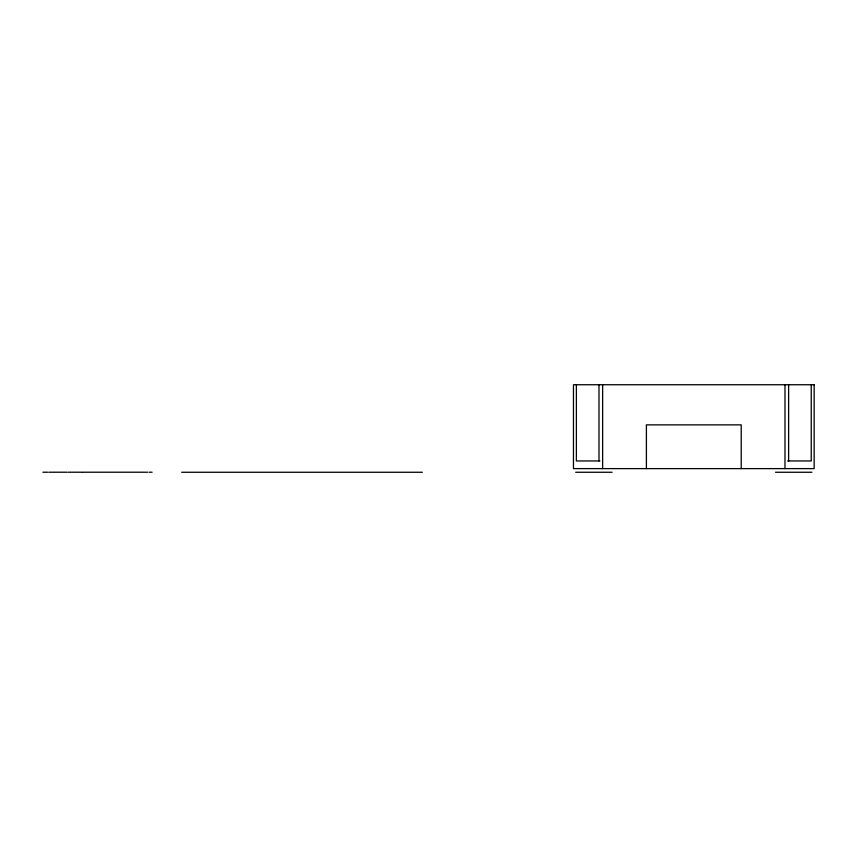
<?xml version="1.0" encoding="UTF-8"?>
<svg xmlns="http://www.w3.org/2000/svg" width="857" height="857" viewBox="0 0 857 857"><rect width="100%" height="100%" fill="white"/><g stroke="black" fill="none" stroke-linecap="round" stroke-linejoin="round"><path stroke-width="1.29" d="M599.932 460.959L576.375 460.959L576.375 384.739M787.679 460.959L811.236 460.959L811.236 384.739M42.861 472.218L47.703 472.218M48.838 472.218L66.953 472.218M68.057 472.218L81.758 472.218M82.508 472.218L147.533 472.218M148.989 472.218L152.085 472.218M181.684 472.261L422.372 472.261M575.668 472.261L612.102 472.261M775.499 472.261L811.954 472.261M788.622 384.739L788.622 460.959M784.98 384.739L784.98 468.618M741.219 468.618L741.219 424.858L646.403 424.858L646.403 468.618M602.632 384.739L602.632 468.618M598.989 384.739L598.989 460.959M814.15 384.739L573.462 384.739L573.462 468.618L814.15 468.618L814.15 384.739"/></g></svg>
